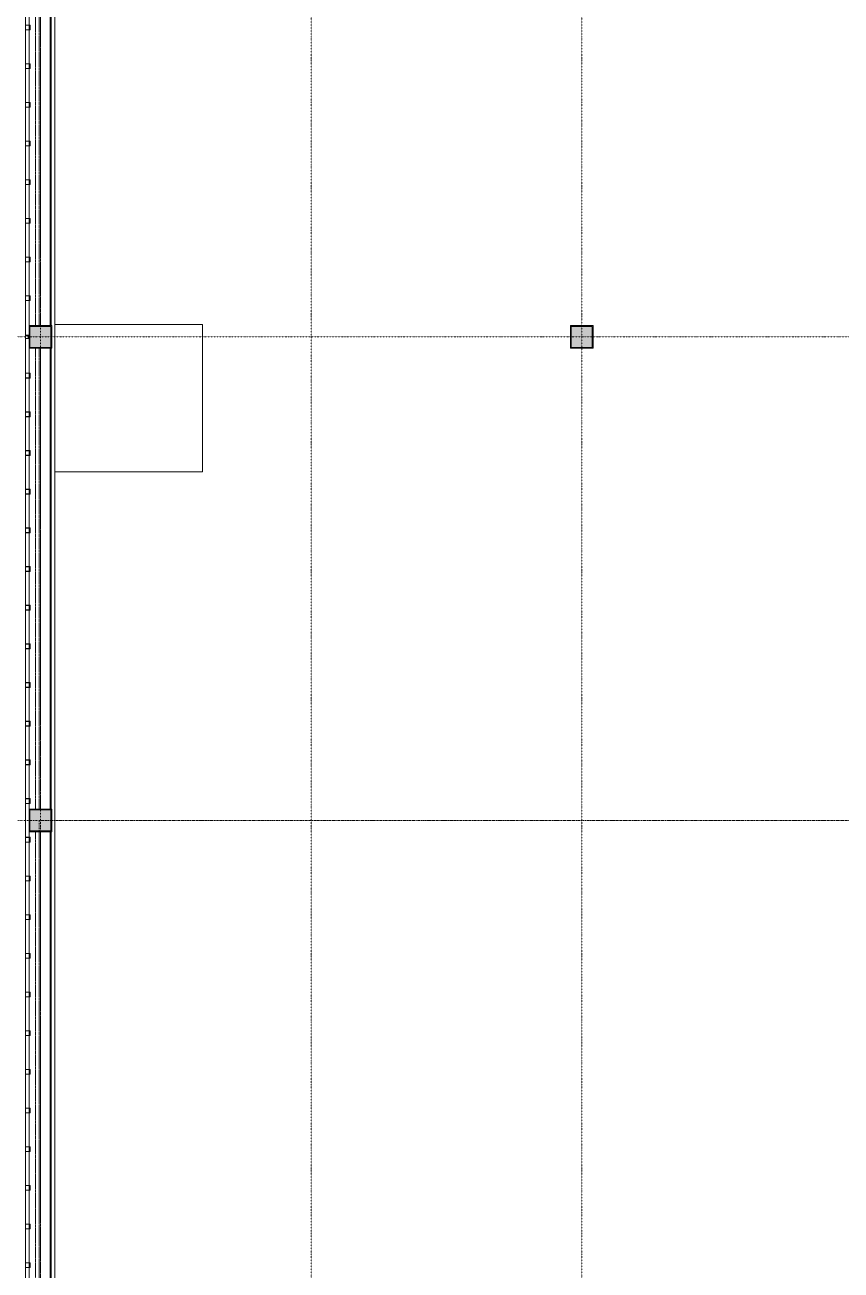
# Model space of a CAD drawing. Extents: x -32000 to 416743, y -254124 to 144214.
# Drawn here: x 17518 to 42850, y 31049 to 69680 of the extents above; entities that cross this region are included whole.
import ezdxf

# ---------------------------------------------------------------- set-up
doc = ezdxf.new("R2010")
doc.units = 0
doc.header["$LTSCALE"] = 10
for name, pattern in [('H12PL4$0$JJP_三點線', [0.9, 0.3, -0.15, 0, -0.15, 0, -0.15, 0, -0.15]), ('H12PL4$0$JJP_虛線(退縮線、投影線、地下室範圍、非屬本工程、圖面分區)', [0.45, 0.3, -0.15]), ('XFM7P40ICA$0$H12PL4$0$JJP_三點線', [0.9, 0.3, -0.15, 0, -0.15, 0, -0.15, 0, -0.15]), ('XFM7P40ICA$0$H12PL4$0$JJP_虛線(退縮線、投影線、地下室範圍、非屬本工程、圖面分區)', [0.45, 0.3, -0.15]), ('XFM7P40ICA$0$H12PL4$0$TAI_虛線', [5.644, 2.822, -2.822])]:
    doc.linetypes.add(name, pattern=pattern)
for name, color, linetype in [('H12PL4$0$A-WALL-EX', 252, 'Continuous'), ('H12PL4$0$A-WALL-IN', 252, 'Continuous'), ('H12PL4$0$S-COL', 252, 'Continuous'), ('H12PL4$0$S-GRID', 252, 'Continuous'), ('XFM7P40ICA$0$H12PL4$0$A-ROOF', 252, 'Continuous'), ('XFM7P40ICA$0$H12PL4$0$A-WALL-EX', 252, 'Continuous'), ('XFM7P40ICA$0$H12PL4$0$A-WALL-IN', 252, 'Continuous'), ('XFM7P40ICA$0$H12PL4$0$Hattch', 252, 'Continuous'), ('XFM7P40ICA$0$H12PL4$0$L40_19_SIAGE1', 252, 'Continuous'), ('XFM7P40ICA$0$H12PL4$0$L40_19_SIAGE3', 252, 'Continuous'), ('XFM7P40ICA$0$H12PL4$0$L40_19_STEEL2', 252, 'Continuous'), ('XFM7P40ICA$0$H12PL4$0$L40_19_STEEL3', 252, 'Continuous'), ('XFM7P40ICA$0$H12PL4$0$L40_19_SUGATA3', 252, 'Continuous'), ('XFM7P40ICA$0$H12PL4$0$S-COL', 252, 'Continuous'), ('XFM7P40ICA$0$H12PL4$0$S-GRID', 252, 'Continuous')]:
    doc.layers.add(name, color=color, linetype=linetype)

# ---------------------------------------------------------------- blocks, each defined once
blk = doc.blocks.new('H12PL4')
at = {"layer": 'H12PL4$0$A-WALL-EX', "lineweight": 0, "flags": 128}
for points in [[(17650, 60350), (17650, 74650)], [(17650, 45350), (17650, 59650)], [(17650, 30350), (17650, 44650)]]:
    blk.add_lwpolyline(points, dxfattribs=at)
at = {"layer": 'H12PL4$0$A-WALL-EX', "linetype": 'H12PL4$0$JJP_虛線(退縮線、投影線、地下室範圍、非屬本工程、圖面分區)', "lineweight": 0, "flags": 128}
for points in [[(17850, 74650), (17850, 60350)], [(18000, 69075), (18000, 71925)], [(18000, 66075), (18000, 68925)], [(18000, 63075), (18000, 65925)], [(18000, 60350), (18000, 62925)], [(17850, 59650), (17850, 45350)], [(18000, 57075), (18000, 59650)], [(18000, 54075), (18000, 56925)], [(18000, 51075), (18000, 53925)], [(18000, 48075), (18000, 50925)], [(18000, 45350), (18000, 47925)], [(17850, 44650), (17850, 30350)], [(18000, 42075), (18000, 44650)], [(18000, 39075), (18000, 41925)], [(18000, 36075), (18000, 38925)], [(18000, 33075), (18000, 35925)], [(18000, 30350), (18000, 32925)]]:
    blk.add_lwpolyline(points, dxfattribs=at)
at = {"layer": 'H12PL4$0$A-WALL-IN', "lineweight": 0, "flags": 128}
for points in [[(18450, -465.1), (18450, 85450)], [(18300, 74650), (18300, 60350)], [(18300, 59650), (18300, 45350)], [(18300, 44650), (18300, 30350)]]:
    blk.add_lwpolyline(points, dxfattribs=at)
at = {"layer": 'H12PL4$0$S-COL', "lineweight": 0, "flags": 128}
for points in [[(17650, 59650), (18350, 59650), (18350, 60350), (17650, 60350)], [(34450, 59650), (35150, 59650), (35150, 60350), (34450, 60350)], [(17650, 44650), (18350, 44650), (18350, 45350), (17650, 45350)]]:
    blk.add_lwpolyline(points, close=True, dxfattribs=at)
at = {"layer": 'H12PL4$0$S-GRID', "linetype": 'H12PL4$0$JJP_三點線', "lineweight": 0}
for p, q in [((18000, 128250), (18000, -28000)), ((26400, 128250), (26400, -28000)), ((34800, 128250), (34800, -28000)), ((-29000, 60000), (289600, 60000)), ((-29000, 45000), (289600, 45000))]:
    blk.add_line(p, q, dxfattribs=at)
blk = doc.blocks.new('XFM7P40ICA$0$H12PL4')
at = {"layer": 'XFM7P40ICA$0$H12PL4$0$Hattch', "linetype": 'Continuous', "lineweight": 0}
for points in [[(17650, 59650), (18350, 59650), (18350, 60350), (17650, 60350)], [(34450, 59650), (35150, 59650), (35150, 60350), (34450, 60350)], [(17650, 44650), (18350, 44650), (18350, 45350), (17650, 45350)]]:
    blk.add_hatch(color=256, dxfattribs=at).paths.add_polyline_path(points)
at = {"layer": 'XFM7P40ICA$0$H12PL4$0$A-ROOF', "linetype": 'XFM7P40ICA$0$H12PL4$0$TAI_虛線', "lineweight": 0, "flags": 128}
for points in [[(17965, 45000), (126735, 45000)], [(17965, -650), (17965, 45000)]]:
    blk.add_lwpolyline(points, dxfattribs=at)
at = {"layer": 'XFM7P40ICA$0$H12PL4$0$A-WALL-EX', "lineweight": 0, "flags": 128}
blk.add_lwpolyline([(17535, -2300), (17535, 82650)], dxfattribs=at)
at = {"layer": 'XFM7P40ICA$0$H12PL4$0$A-WALL-EX', "linetype": 'XFM7P40ICA$0$H12PL4$0$JJP_虛線(退縮線、投影線、地下室範圍、非屬本工程、圖面分區)', "lineweight": 0, "flags": 128}
for points in [[(17965, 74650), (17965, 60350)], [(18000, 60350), (18000, 74650)], [(17965, 59650), (17965, 45350)], [(18000, 45350), (18000, 59650)], [(17965, 44650), (17965, 30350)], [(18000, 30350), (18000, 44650)]]:
    blk.add_lwpolyline(points, dxfattribs=at)
at = {"layer": 'XFM7P40ICA$0$H12PL4$0$A-WALL-IN', "lineweight": 0, "flags": 128}
for points in [[(18450, 450), (18450, 85450)], [(18300, 74650), (18300, 60350)], [(18300, 59650), (18300, 45350)], [(18300, 44650), (18300, 30350)]]:
    blk.add_lwpolyline(points, dxfattribs=at)
at = {"layer": 'XFM7P40ICA$0$H12PL4$0$L40_19_SIAGE1', "lineweight": 0}
blk.add_line((18450, 350), (18450, 85450), dxfattribs=at)
at = {"layer": 'XFM7P40ICA$0$H12PL4$0$L40_19_SIAGE3', "lineweight": 0}
for p, q in [((17535, -2615), (17535, 91665)), ((18337.5, 60350), (18337.5, 74700)), ((18337.5, 45350), (18337.5, 59700)), ((18337.5, 30350), (18337.5, 44650))]:
    blk.add_line(p, q, dxfattribs=at)
at = {"layer": 'XFM7P40ICA$0$H12PL4$0$L40_19_STEEL2', "lineweight": 0, "flags": 128}
for points in [[(17650, 59650), (17650, 60350), (18350, 60350), (18350, 59650)], [(17675, 59675), (17675, 60325), (18325, 60325), (18325, 59675)], [(34450, 59650), (34450, 60350), (35150, 60350), (35150, 59650)], [(34475, 59675), (34475, 60325), (35125, 60325), (35125, 59675)], [(17650, 44650), (17650, 45350), (18350, 45350), (18350, 44650)], [(17675, 44675), (17675, 45325), (18325, 45325), (18325, 44675)]]:
    blk.add_lwpolyline(points, close=True, dxfattribs=at)
at = {"layer": 'XFM7P40ICA$0$H12PL4$0$L40_19_STEEL3', "lineweight": 0, "flags": 128}
for points in [[(17685, 69538.5), (17685, 69661.5, 0.4142136), (17671.5, 69675), (17548.5, 69675, 0.4142136), (17535, 69661.5), (17535, 69538.5, 0.4142136), (17548.5, 69525), (17671.5, 69525, 0.4142136)], [(17680.5, 69538.5), (17680.5, 69661.5, 0.4142136), (17671.5, 69670.5), (17548.5, 69670.5, 0.4142136), (17539.5, 69661.5), (17539.5, 69538.5, 0.4142136), (17548.5, 69529.5), (17671.5, 69529.5, 0.4142136)], [(17685, 68338.5), (17685, 68461.5, 0.4142136), (17671.5, 68475), (17548.5, 68475, 0.4142136), (17535, 68461.5), (17535, 68338.5, 0.4142136), (17548.5, 68325), (17671.5, 68325, 0.4142136)], [(17680.5, 68338.5), (17680.5, 68461.5, 0.4142136), (17671.5, 68470.5), (17548.5, 68470.5, 0.4142136), (17539.5, 68461.5), (17539.5, 68338.5, 0.4142136), (17548.5, 68329.5), (17671.5, 68329.5, 0.4142136)], [(17685, 67138.5), (17685, 67261.5, 0.4142136), (17671.5, 67275), (17548.5, 67275, 0.4142136), (17535, 67261.5), (17535, 67138.5, 0.4142136), (17548.5, 67125), (17671.5, 67125, 0.4142136)], [(17680.5, 67138.5), (17680.5, 67261.5, 0.4142136), (17671.5, 67270.5), (17548.5, 67270.5, 0.4142136), (17539.5, 67261.5), (17539.5, 67138.5, 0.4142136), (17548.5, 67129.5), (17671.5, 67129.5, 0.4142136)], [(17685, 65938.5), (17685, 66061.5, 0.4142136), (17671.5, 66075), (17548.5, 66075, 0.4142136), (17535, 66061.5), (17535, 65938.5, 0.4142136), (17548.5, 65925), (17671.5, 65925, 0.4142136)], [(17680.5, 65938.5), (17680.5, 66061.5, 0.4142136), (17671.5, 66070.5), (17548.5, 66070.5, 0.4142136), (17539.5, 66061.5), (17539.5, 65938.5, 0.4142136), (17548.5, 65929.5), (17671.5, 65929.5, 0.4142136)], [(17685, 64738.5), (17685, 64861.5, 0.4142136), (17671.5, 64875), (17548.5, 64875, 0.4142136), (17535, 64861.5), (17535, 64738.5, 0.4142136), (17548.5, 64725), (17671.5, 64725, 0.4142136)], [(17680.5, 64738.5), (17680.5, 64861.5, 0.4142136), (17671.5, 64870.5), (17548.5, 64870.5, 0.4142136), (17539.5, 64861.5), (17539.5, 64738.5, 0.4142136), (17548.5, 64729.5), (17671.5, 64729.5, 0.4142136)], [(17685, 63538.5), (17685, 63661.5, 0.4142136), (17671.5, 63675), (17548.5, 63675, 0.4142136), (17535, 63661.5), (17535, 63538.5, 0.4142136), (17548.5, 63525), (17671.5, 63525, 0.4142136)], [(17680.5, 63538.5), (17680.5, 63661.5, 0.4142136), (17671.5, 63670.5), (17548.5, 63670.5, 0.4142136), (17539.5, 63661.5), (17539.5, 63538.5, 0.4142136), (17548.5, 63529.5), (17671.5, 63529.5, 0.4142136)], [(17685, 62338.5), (17685, 62461.5, 0.4142136), (17671.5, 62475), (17548.5, 62475, 0.4142136), (17535, 62461.5), (17535, 62338.5, 0.4142136), (17548.5, 62325), (17671.5, 62325, 0.4142136)], [(17680.5, 62338.5), (17680.5, 62461.5, 0.4142136), (17671.5, 62470.5), (17548.5, 62470.5, 0.4142136), (17539.5, 62461.5), (17539.5, 62338.5, 0.4142136), (17548.5, 62329.5), (17671.5, 62329.5, 0.4142136)], [(17685, 61138.5), (17685, 61261.5, 0.4142136), (17671.5, 61275), (17548.5, 61275, 0.4142136), (17535, 61261.5), (17535, 61138.5, 0.4142136), (17548.5, 61125), (17671.5, 61125, 0.4142136)], [(17680.5, 61138.5), (17680.5, 61261.5, 0.4142136), (17671.5, 61270.5), (17548.5, 61270.5, 0.4142136), (17539.5, 61261.5), (17539.5, 61138.5, 0.4142136), (17548.5, 61129.5), (17671.5, 61129.5, 0.4142136)], [(17635, 59963.5), (17635, 60036.5, 0.4142136), (17621.5, 60050), (17548.5, 60050, 0.4142136), (17535, 60036.5), (17535, 59963.5, 0.4142136), (17548.5, 59950), (17621.5, 59950, 0.4142136)], [(17630.5, 59963.5), (17630.5, 60036.5, 0.4142136), (17621.5, 60045.5), (17548.5, 60045.5, 0.4142136), (17539.5, 60036.5), (17539.5, 59963.5, 0.4142136), (17548.5, 59954.5), (17621.5, 59954.5, 0.4142136)], [(17685, 58738.5), (17685, 58861.5, 0.4142136), (17671.5, 58875), (17548.5, 58875, 0.4142136), (17535, 58861.5), (17535, 58738.5, 0.4142136), (17548.5, 58725), (17671.5, 58725, 0.4142136)], [(17680.5, 58738.5), (17680.5, 58861.5, 0.4142136), (17671.5, 58870.5), (17548.5, 58870.5, 0.4142136), (17539.5, 58861.5), (17539.5, 58738.5, 0.4142136), (17548.5, 58729.5), (17671.5, 58729.5, 0.4142136)], [(17685, 57538.5), (17685, 57661.5, 0.4142136), (17671.5, 57675), (17548.5, 57675, 0.4142136), (17535, 57661.5), (17535, 57538.5, 0.4142136), (17548.5, 57525), (17671.5, 57525, 0.4142136)], [(17680.5, 57538.5), (17680.5, 57661.5, 0.4142136), (17671.5, 57670.5), (17548.5, 57670.5, 0.4142136), (17539.5, 57661.5), (17539.5, 57538.5, 0.4142136), (17548.5, 57529.5), (17671.5, 57529.5, 0.4142136)], [(17685, 56338.5), (17685, 56461.5, 0.4142136), (17671.5, 56475), (17548.5, 56475, 0.4142136), (17535, 56461.5), (17535, 56338.5, 0.4142136), (17548.5, 56325), (17671.5, 56325, 0.4142136)], [(17680.5, 56338.5), (17680.5, 56461.5, 0.4142136), (17671.5, 56470.5), (17548.5, 56470.5, 0.4142136), (17539.5, 56461.5), (17539.5, 56338.5, 0.4142136), (17548.5, 56329.5), (17671.5, 56329.5, 0.4142136)], [(17685, 55138.5), (17685, 55261.5, 0.4142136), (17671.5, 55275), (17548.5, 55275, 0.4142136), (17535, 55261.5), (17535, 55138.5, 0.4142136), (17548.5, 55125), (17671.5, 55125, 0.4142136)], [(17680.5, 55138.5), (17680.5, 55261.5, 0.4142136), (17671.5, 55270.5), (17548.5, 55270.5, 0.4142136), (17539.5, 55261.5), (17539.5, 55138.5, 0.4142136), (17548.5, 55129.5), (17671.5, 55129.5, 0.4142136)], [(17685, 53938.5), (17685, 54061.5, 0.4142136), (17671.5, 54075), (17548.5, 54075, 0.4142136), (17535, 54061.5), (17535, 53938.5, 0.4142136), (17548.5, 53925), (17671.5, 53925, 0.4142136)], [(17680.5, 53938.5), (17680.5, 54061.5, 0.4142136), (17671.5, 54070.5), (17548.5, 54070.5, 0.4142136), (17539.5, 54061.5), (17539.5, 53938.5, 0.4142136), (17548.5, 53929.5), (17671.5, 53929.5, 0.4142136)], [(17685, 52738.5), (17685, 52861.5, 0.4142136), (17671.5, 52875), (17548.5, 52875, 0.4142136), (17535, 52861.5), (17535, 52738.5, 0.4142136), (17548.5, 52725), (17671.5, 52725, 0.4142136)], [(17680.5, 52738.5), (17680.5, 52861.5, 0.4142136), (17671.5, 52870.5), (17548.5, 52870.5, 0.4142136), (17539.5, 52861.5), (17539.5, 52738.5, 0.4142136), (17548.5, 52729.5), (17671.5, 52729.5, 0.4142136)], [(17685, 51538.5), (17685, 51661.5, 0.4142136), (17671.5, 51675), (17548.5, 51675, 0.4142136), (17535, 51661.5), (17535, 51538.5, 0.4142136), (17548.5, 51525), (17671.5, 51525, 0.4142136)], [(17680.5, 51538.5), (17680.5, 51661.5, 0.4142136), (17671.5, 51670.5), (17548.5, 51670.5, 0.4142136), (17539.5, 51661.5), (17539.5, 51538.5, 0.4142136), (17548.5, 51529.5), (17671.5, 51529.5, 0.4142136)], [(17685, 50338.5), (17685, 50461.5, 0.4142136), (17671.5, 50475), (17548.5, 50475, 0.4142136), (17535, 50461.5), (17535, 50338.5, 0.4142136), (17548.5, 50325), (17671.5, 50325, 0.4142136)], [(17680.5, 50338.5), (17680.5, 50461.5, 0.4142136), (17671.5, 50470.5), (17548.5, 50470.5, 0.4142136), (17539.5, 50461.5), (17539.5, 50338.5, 0.4142136), (17548.5, 50329.5), (17671.5, 50329.5, 0.4142136)], [(17685, 49138.5), (17685, 49261.5, 0.4142136), (17671.5, 49275), (17548.5, 49275, 0.4142136), (17535, 49261.5), (17535, 49138.5, 0.4142136), (17548.5, 49125), (17671.5, 49125, 0.4142136)], [(17680.5, 49138.5), (17680.5, 49261.5, 0.4142136), (17671.5, 49270.5), (17548.5, 49270.5, 0.4142136), (17539.5, 49261.5), (17539.5, 49138.5, 0.4142136), (17548.5, 49129.5), (17671.5, 49129.5, 0.4142136)], [(17685, 47938.5), (17685, 48061.5, 0.4142136), (17671.5, 48075), (17548.5, 48075, 0.4142136), (17535, 48061.5), (17535, 47938.5, 0.4142136), (17548.5, 47925), (17671.5, 47925, 0.4142136)], [(17680.5, 47938.5), (17680.5, 48061.5, 0.4142136), (17671.5, 48070.5), (17548.5, 48070.5, 0.4142136), (17539.5, 48061.5), (17539.5, 47938.5, 0.4142136), (17548.5, 47929.5), (17671.5, 47929.5, 0.4142136)], [(17685, 46738.5), (17685, 46861.5, 0.4142136), (17671.5, 46875), (17548.5, 46875, 0.4142136), (17535, 46861.5), (17535, 46738.5, 0.4142136), (17548.5, 46725), (17671.5, 46725, 0.4142136)], [(17680.5, 46738.5), (17680.5, 46861.5, 0.4142136), (17671.5, 46870.5), (17548.5, 46870.5, 0.4142136), (17539.5, 46861.5), (17539.5, 46738.5, 0.4142136), (17548.5, 46729.5), (17671.5, 46729.5, 0.4142136)], [(17685, 45538.5), (17685, 45661.5, 0.4142136), (17671.5, 45675), (17548.5, 45675, 0.4142136), (17535, 45661.5), (17535, 45538.5, 0.4142136), (17548.5, 45525), (17671.5, 45525, 0.4142136)], [(17680.5, 45538.5), (17680.5, 45661.5, 0.4142136), (17671.5, 45670.5), (17548.5, 45670.5, 0.4142136), (17539.5, 45661.5), (17539.5, 45538.5, 0.4142136), (17548.5, 45529.5), (17671.5, 45529.5, 0.4142136)], [(17685, 44338.5), (17685, 44461.5, 0.4142136), (17671.5, 44475), (17548.5, 44475, 0.4142136), (17535, 44461.5), (17535, 44338.5, 0.4142136), (17548.5, 44325), (17671.5, 44325, 0.4142136)], [(17680.5, 44338.5), (17680.5, 44461.5, 0.4142136), (17671.5, 44470.5), (17548.5, 44470.5, 0.4142136), (17539.5, 44461.5), (17539.5, 44338.5, 0.4142136), (17548.5, 44329.5), (17671.5, 44329.5, 0.4142136)], [(17685, 43138.5), (17685, 43261.5, 0.4142136), (17671.5, 43275), (17548.5, 43275, 0.4142136), (17535, 43261.5), (17535, 43138.5, 0.4142136), (17548.5, 43125), (17671.5, 43125, 0.4142136)], [(17680.5, 43138.5), (17680.5, 43261.5, 0.4142136), (17671.5, 43270.5), (17548.5, 43270.5, 0.4142136), (17539.5, 43261.5), (17539.5, 43138.5, 0.4142136), (17548.5, 43129.5), (17671.5, 43129.5, 0.4142136)], [(17685, 41938.5), (17685, 42061.5, 0.4142136), (17671.5, 42075), (17548.5, 42075, 0.4142136), (17535, 42061.5), (17535, 41938.5, 0.4142136), (17548.5, 41925), (17671.5, 41925, 0.4142136)], [(17680.5, 41938.5), (17680.5, 42061.5, 0.4142136), (17671.5, 42070.5), (17548.5, 42070.5, 0.4142136), (17539.5, 42061.5), (17539.5, 41938.5, 0.4142136), (17548.5, 41929.5), (17671.5, 41929.5, 0.4142136)], [(17685, 40738.5), (17685, 40861.5, 0.4142136), (17671.5, 40875), (17548.5, 40875, 0.4142136), (17535, 40861.5), (17535, 40738.5, 0.4142136), (17548.5, 40725), (17671.5, 40725, 0.4142136)], [(17680.5, 40738.5), (17680.5, 40861.5, 0.4142136), (17671.5, 40870.5), (17548.5, 40870.5, 0.4142136), (17539.5, 40861.5), (17539.5, 40738.5, 0.4142136), (17548.5, 40729.5), (17671.5, 40729.5, 0.4142136)], [(17685, 39538.5), (17685, 39661.5, 0.4142136), (17671.5, 39675), (17548.5, 39675, 0.4142136), (17535, 39661.5), (17535, 39538.5, 0.4142136), (17548.5, 39525), (17671.5, 39525, 0.4142136)], [(17680.5, 39538.5), (17680.5, 39661.5, 0.4142136), (17671.5, 39670.5), (17548.5, 39670.5, 0.4142136), (17539.5, 39661.5), (17539.5, 39538.5, 0.4142136), (17548.5, 39529.5), (17671.5, 39529.5, 0.4142136)], [(17685, 38338.5), (17685, 38461.5, 0.4142136), (17671.5, 38475), (17548.5, 38475, 0.4142136), (17535, 38461.5), (17535, 38338.5, 0.4142136), (17548.5, 38325), (17671.5, 38325, 0.4142136)], [(17680.5, 38338.5), (17680.5, 38461.5, 0.4142136), (17671.5, 38470.5), (17548.5, 38470.5, 0.4142136), (17539.5, 38461.5), (17539.5, 38338.5, 0.4142136), (17548.5, 38329.5), (17671.5, 38329.5, 0.4142136)], [(17685, 37138.5), (17685, 37261.5, 0.4142136), (17671.5, 37275), (17548.5, 37275, 0.4142136), (17535, 37261.5), (17535, 37138.5, 0.4142136), (17548.5, 37125), (17671.5, 37125, 0.4142136)], [(17680.5, 37138.5), (17680.5, 37261.5, 0.4142136), (17671.5, 37270.5), (17548.5, 37270.5, 0.4142136), (17539.5, 37261.5), (17539.5, 37138.5, 0.4142136), (17548.5, 37129.5), (17671.5, 37129.5, 0.4142136)], [(17685, 35938.5), (17685, 36061.5, 0.4142136), (17671.5, 36075), (17548.5, 36075, 0.4142136), (17535, 36061.5), (17535, 35938.5, 0.4142136), (17548.5, 35925), (17671.5, 35925, 0.4142136)], [(17680.5, 35938.5), (17680.5, 36061.5, 0.4142136), (17671.5, 36070.5), (17548.5, 36070.5, 0.4142136), (17539.5, 36061.5), (17539.5, 35938.5, 0.4142136), (17548.5, 35929.5), (17671.5, 35929.5, 0.4142136)], [(17685, 34738.5), (17685, 34861.5, 0.4142136), (17671.5, 34875), (17548.5, 34875, 0.4142136), (17535, 34861.5), (17535, 34738.5, 0.4142136), (17548.5, 34725), (17671.5, 34725, 0.4142136)], [(17680.5, 34738.5), (17680.5, 34861.5, 0.4142136), (17671.5, 34870.5), (17548.5, 34870.5, 0.4142136), (17539.5, 34861.5), (17539.5, 34738.5, 0.4142136), (17548.5, 34729.5), (17671.5, 34729.5, 0.4142136)], [(17685, 33538.5), (17685, 33661.5, 0.4142136), (17671.5, 33675), (17548.5, 33675, 0.4142136), (17535, 33661.5), (17535, 33538.5, 0.4142136), (17548.5, 33525), (17671.5, 33525, 0.4142136)], [(17680.5, 33538.5), (17680.5, 33661.5, 0.4142136), (17671.5, 33670.5), (17548.5, 33670.5, 0.4142136), (17539.5, 33661.5), (17539.5, 33538.5, 0.4142136), (17548.5, 33529.5), (17671.5, 33529.5, 0.4142136)], [(17685, 32338.5), (17685, 32461.5, 0.4142136), (17671.5, 32475), (17548.5, 32475, 0.4142136), (17535, 32461.5), (17535, 32338.5, 0.4142136), (17548.5, 32325), (17671.5, 32325, 0.4142136)], [(17680.5, 32338.5), (17680.5, 32461.5, 0.4142136), (17671.5, 32470.5), (17548.5, 32470.5, 0.4142136), (17539.5, 32461.5), (17539.5, 32338.5, 0.4142136), (17548.5, 32329.5), (17671.5, 32329.5, 0.4142136)], [(17685, 31138.5), (17685, 31261.5, 0.4142136), (17671.5, 31275), (17548.5, 31275, 0.4142136), (17535, 31261.5), (17535, 31138.5, 0.4142136), (17548.5, 31125), (17671.5, 31125, 0.4142136)], [(17680.5, 31138.5), (17680.5, 31261.5, 0.4142136), (17671.5, 31270.5), (17548.5, 31270.5, 0.4142136), (17539.5, 31261.5), (17539.5, 31138.5, 0.4142136), (17548.5, 31129.5), (17671.5, 31129.5, 0.4142136)]]:
    blk.add_lwpolyline(points, format="xyb", close=True, dxfattribs=at)
at = {"layer": 'XFM7P40ICA$0$H12PL4$0$L40_19_SUGATA3', "lineweight": 0}
for p, q in [((23025, 60390), (18450, 60390)), ((23025, 55815), (23025, 60390)), ((23025, 55815), (18450, 55815))]:
    blk.add_line(p, q, dxfattribs=at)
at = {"layer": 'XFM7P40ICA$0$H12PL4$0$S-COL', "lineweight": 0, "flags": 128}
for points in [[(17650, 59650), (18350, 59650), (18350, 60350), (17650, 60350)], [(34450, 59650), (35150, 59650), (35150, 60350), (34450, 60350)], [(17650, 44650), (18350, 44650), (18350, 45350), (17650, 45350)]]:
    blk.add_lwpolyline(points, close=True, dxfattribs=at)
at = {"layer": 'XFM7P40ICA$0$H12PL4$0$S-GRID', "linetype": 'XFM7P40ICA$0$H12PL4$0$JJP_三點線', "lineweight": 0}
for p, q in [((18000, 128250), (18000, -28000)), ((26400, 128250), (26400, -28000)), ((34800, 128250), (34800, -28000)), ((-29000, 60000), (289600, 60000)), ((-29000, 45000), (289600, 45000))]:
    blk.add_line(p, q, dxfattribs=at)
blk = doc.blocks.new('XFM7P40ICA')
blk.add_blockref('XFM7P40ICA$0$H12PL4', (0, 0))

msp = doc.modelspace()

# ---------------------------------------------------------------- block references
for name in ['H12PL4', 'XFM7P40ICA']:
    msp.add_blockref(name, (0, 0))

doc.saveas('drawing.dxf')
